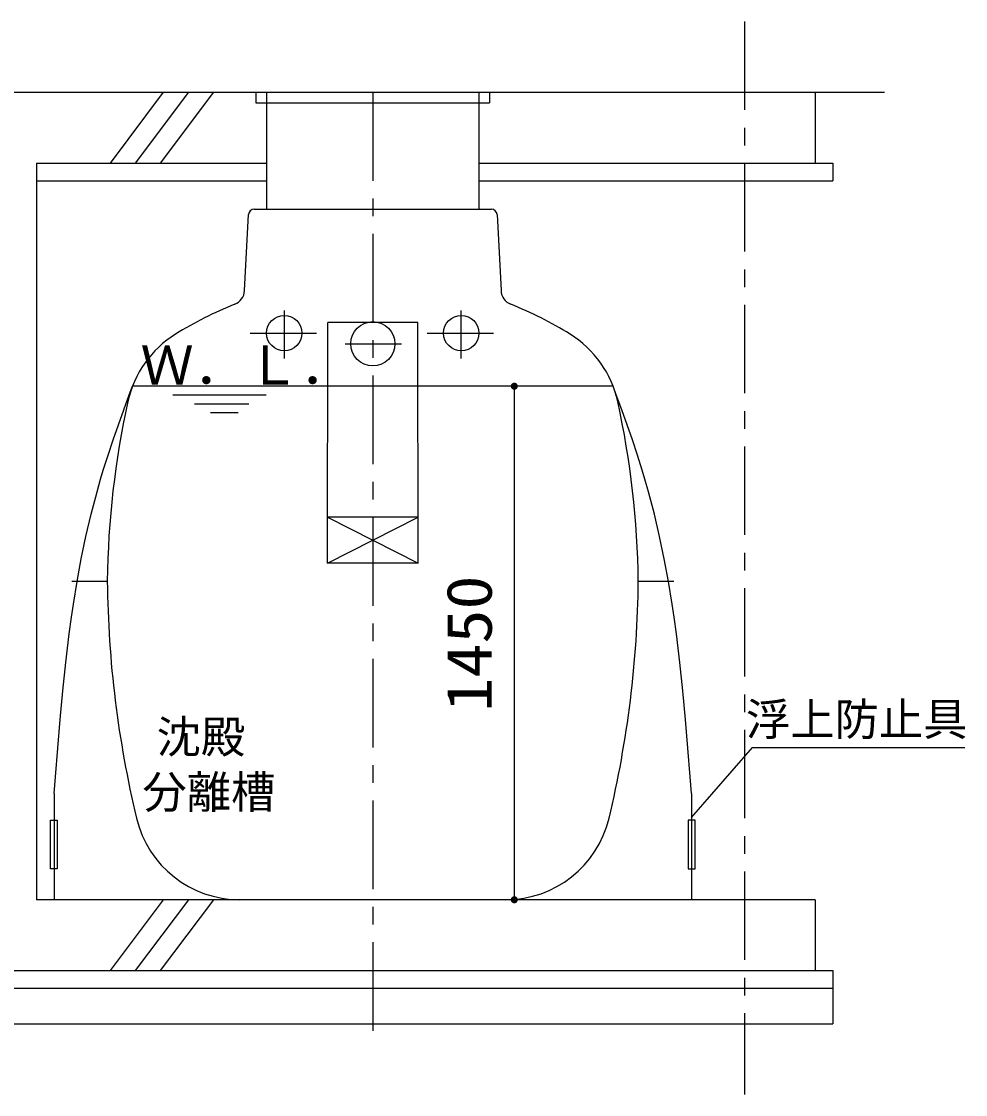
# Model space of a CAD drawing. Units: millimetres, scale not verified. Extents: x -14850 to 14850, y -10500 to 10500.
# Drawn here: x -1879 to 788, y -6173 to -3143 of the extents above; entities that cross this region are included whole.
import ezdxf
from ezdxf.enums import TextEntityAlignment as Align

# ---------------------------------------------------------------- set-up
doc = ezdxf.new("R2010")
doc.units = ezdxf.units.MM
doc.header["$LTSCALE"] = 50
doc.linetypes.add('CHAIN1', pattern=[8, 5, -1, 1, -1])
doc.layers.add('0-0_機器', color=3, linetype='Continuous', lineweight=25)
doc.layers.add('0-1_空気管', color=3, linetype='Continuous', lineweight=25)
doc.styles.add('ＭＳ ゴシック', font='')
doc.styles.get('ＭＳ ゴシック').set_extended_font_data('MS Gothic')

msp = doc.modelspace()

# ---------------------------------------------------------------- linework, layer by layer
at = {"layer": '0-0_機器', "color": 2, "linetype": 'CHAIN1'}
msp.add_line((163.19, -3143.07), (163.19, -6173.07), dxfattribs=at)
at = {"layer": '0-0_機器', "color": 2}
for p, q in [((-2474.64, -3343.07), (559.04, -3343.07)), ((-1627.6, -3543.07), (-1477.6, -3343.07)), ((-1556.89, -3543.07), (-1406.89, -3343.07)), ((-1486.18, -3543.07), (-1336.18, -3343.07)), ((-1216.81, -3343.07), (-1216.81, -3373.07)), ((-1186.81, -3343.07), (-1186.81, -3673.07)), ((-586.81, -3343.07), (-586.81, -3673.07)), ((-556.8, -3343.07), (-556.8, -3373.07)), ((363.19, -3343.07), (363.19, -3543.07)), ((-1216.81, -3373.07), (-556.8, -3373.07)), ((-1836.81, -3543.07), (-1836.81, -5623.07)), ((-1836.81, -3543.07), (-1186.81, -3543.07)), ((-1836.81, -3593.07), (-1186.81, -3593.07)), ((-586.81, -3593.07), (413.19, -3593.07)), ((-437.15, -4173.07), (-656.79, -4173.07)), ((-487.15, -4173.07), (-487.15, -5623.07)), ((363.19, -5623.07), (-1836.81, -5623.07)), ((-1627.6, -5823.07), (-1477.6, -5623.07)), ((-1556.89, -5823.07), (-1406.89, -5623.07)), ((-1486.18, -5823.07), (-1336.18, -5623.07)), ((363.19, -5623.07), (363.19, -5823.07)), ((-2186.81, -5823.07), (413.19, -5823.07)), ((413.19, -5823.07), (413.19, -5973.07)), ((-2186.81, -5873.07), (413.19, -5873.07))]:
    msp.add_line(p, q, dxfattribs=at)
at = {"layer": '0-0_機器', "linetype": 'CHAIN1'}
for p, q in [((-886.81, -3343.07), (-886.81, -6003.8)), ((-1136.81, -3959.07), (-1136.81, -4095.04)), ((-1233.25, -4023.07), (-1046.05, -4023.07)), ((-733.25, -4023.07), (-546.05, -4023.07)), ((-964.54, -4053.07), (-805.51, -4053.07))]:
    msp.add_line(p, q, dxfattribs=at)
at = {"layer": '0-0_機器'}
for p, q in [((-636.81, -4095.04), (-636.81, -3959.07)), ((-1015.08, -4673.07), (-1014.16, -3993.07)), ((-759.46, -3993.07), (-1014.16, -3993.07)), ((-758.53, -4673.07), (-759.46, -3993.07)), ((-207.94, -4173.07), (-1565.67, -4173.07)), ((-1188.17, -4198.07), (-1451.55, -4198.07)), ((-1390.03, -4223.07), (-1237.19, -4223.07)), ((-1266.99, -4248.07), (-1344.85, -4248.07)), ((-1015.08, -4673.07), (-758.71, -4543.07)), ((-758.53, -4673.07), (-1015.08, -4673.07)), ((-1736.81, -4723.07), (-1636.81, -4723.07)), ((-136.81, -4723.07), (-36.81, -4723.07))]:
    msp.add_line(p, q, dxfattribs=at)
at = {"layer": '0-0_機器', "color": 4}
for q in [(12.95, -5390.41), (785.43, -5193.49)]:
    msp.add_line((185.19, -5193.49), q, dxfattribs=at)
at = {"layer": '0-0_機器', "color": 7}
for p, q in [((-1786.81, -5323.07), (-1786.81, -5623.07)), ((13.19, -5323.07), (13.19, -5623.07)), ((-1797.69, -5398.51), (-1778.05, -5398.51)), ((-1797.69, -5536.06), (-1797.69, -5398.51)), ((-1778.05, -5398.51), (-1778.05, -5536.06)), ((-1778.05, -5536.06), (-1797.69, -5536.06))]:
    msp.add_line(p, q, dxfattribs=at)
at = {"layer": '0-0_機器', "color": 2}
for points in [[(-586.81, -3543.07), (413.19, -3543.07), (413.19, -3593.07)], [(-2186.81, -5823.07), (-2186.81, -5973.07), (413.19, -5973.07)]]:
    msp.add_lwpolyline(points, dxfattribs=at)
at = {"layer": '0-0_機器', "color": 7}
for points in [[(-1786.81, -5323.07), (-1783.24, -5276.11), (-1776.93, -5195.16), (-1770.17, -5114.26), (-1762.68, -5033.43), (-1754.17, -4952.69), (-1744.36, -4872.09), (-1737.96, -4825.41), (-1732.44, -4788.24), (-1721.98, -4724.29), (-1710.21, -4660.56), (-1697.02, -4597.14), (-1682.29, -4534.09), (-1665.89, -4471.5), (-1655.57, -4435.43), (-1648.03, -4410.44), (-1634.4, -4367.55), (-1620.1, -4324.87), (-1605.29, -4282.35), (-1590.09, -4239.95), (-1574.67, -4197.61), (-1565.67, -4173.07)], [(13.19, -5323.07), (9.63, -5276.11), (3.32, -5195.16), (-3.44, -5114.26), (-10.93, -5033.43), (-19.44, -4952.69), (-29.25, -4872.09), (-35.65, -4825.41), (-41.17, -4788.24), (-51.64, -4724.29), (-63.4, -4660.56), (-76.59, -4597.14), (-91.33, -4534.09), (-107.72, -4471.5), (-118.04, -4435.43), (-125.59, -4410.44), (-139.21, -4367.55), (-153.51, -4324.87), (-168.33, -4282.35), (-183.52, -4239.95), (-198.95, -4197.61), (-207.94, -4173.07)]]:
    msp.add_lwpolyline(points, dxfattribs=at)
at = {"layer": '0-0_機器'}
msp.add_lwpolyline([(-758.71, -4543.07), (-1014.9, -4543.07), (-758.53, -4673.07)], dxfattribs=at)
at = {"layer": '0-0_機器', "color": 7}
msp.add_lwpolyline([(4.43, -5398.51), (4.43, -5536.06), (24.08, -5536.06), (24.08, -5398.51)], close=True, dxfattribs=at)
at = {"layer": '0-0_機器'}
for centre, radius in [((-1136.81, -4023.07), 50), ((-886.81, -4053.07), 62.5), ((-636.81, -4023.07), 50)]:
    msp.add_circle(centre, radius, dxfattribs=at)
for centre, radius, start, end in [((-886.81, -4923.07), 1056, 111.67018, 121.84732), ((-886.81, -4923.07), 1056, 58.15266, 68.3298), ((-1285.72, -4280.88), 300, 121.84731, 167.60608), ((-487.9, -4280.88), 300, 12.39391, 58.15266), ((863.01, -4753.07), 2500, 167.60608, 179.31242), ((-2636.63, -4753.07), 2500, 0.68756, 12.39391), ((1363.04, -4693.07), 3000, 180.57295, 193.49339), ((-3136.66, -4693.07), 3000, 346.50659, 359.42703), ((-1262.43, -5323.07), 300, 193.49338, 270), ((-511.19, -5323.07), 300, 270, 346.50659)]:
    msp.add_arc(centre, radius, start, end, dxfattribs=at)
at = {"layer": '0-0_機器', "color": 5}
for points in [[(-497.13, -4172.44), (-487.15, -4173.07), (-497.15, -4173.07)], [(-497.15, -4173.07), (-487.15, -4173.07), (-497.07, -4174.32)], [(-496.97, -4171.2), (-487.15, -4173.07), (-497.13, -4172.44)], [(-497.07, -4174.32), (-487.15, -4173.07), (-496.84, -4175.56)], [(-496.97, -4171.2), (-487.15, -4163.07), (-487.15, -4173.07)], [(-496.66, -4169.98), (-487.15, -4163.07), (-496.97, -4171.2)], [(-496.84, -4175.56), (-487.15, -4173.07), (-496.45, -4176.75)], [(-496.2, -4168.81), (-487.15, -4163.07), (-496.66, -4169.98)], [(-496.45, -4176.75), (-487.15, -4173.07), (-495.91, -4177.89)], [(-495.59, -4167.71), (-487.15, -4163.07), (-496.2, -4168.81)], [(-495.91, -4177.89), (-487.15, -4173.07), (-495.24, -4178.95)], [(-494.86, -4166.7), (-487.15, -4163.07), (-495.59, -4167.71)], [(-495.24, -4178.95), (-487.15, -4173.07), (-494.44, -4179.92)], [(-494, -4165.78), (-487.15, -4163.07), (-494.86, -4166.7)], [(-494.44, -4179.92), (-487.15, -4173.07), (-493.53, -4180.78)], [(-493.03, -4164.98), (-487.15, -4163.07), (-494, -4165.78)], [(-493.53, -4180.78), (-487.15, -4173.07), (-492.51, -4181.51)], [(-491.97, -4164.31), (-487.15, -4163.07), (-493.03, -4164.98)], [(-492.51, -4181.51), (-487.15, -4173.07), (-491.41, -4182.12)], [(-490.83, -4163.77), (-487.15, -4163.07), (-491.97, -4164.31)], [(-491.41, -4182.12), (-487.15, -4173.07), (-490.24, -4182.58)], [(-489.64, -4163.38), (-487.15, -4163.07), (-490.83, -4163.77)], [(-490.24, -4182.58), (-487.15, -4173.07), (-487.15, -4183.07)], [(-488.4, -4163.15), (-487.15, -4163.07), (-489.64, -4163.38)], [(-487.15, -4163.07), (-477.15, -4173.07), (-487.15, -4173.07)], [(-487.15, -4163.07), (-477.23, -4171.82), (-477.15, -4173.07)], [(-487.15, -4163.07), (-477.47, -4170.58), (-477.23, -4171.82)], [(-487.15, -4163.07), (-477.85, -4169.39), (-477.47, -4170.58)], [(-487.15, -4163.07), (-478.39, -4168.25), (-477.85, -4169.39)], [(-487.15, -4163.07), (-479.06, -4167.19), (-478.39, -4168.25)], [(-487.15, -4163.07), (-479.86, -4166.23), (-479.06, -4167.19)], [(-487.15, -4163.07), (-480.78, -4165.37), (-479.86, -4166.23)], [(-487.15, -4163.07), (-481.79, -4164.63), (-480.78, -4165.37)], [(-487.15, -4163.07), (-482.89, -4164.02), (-481.79, -4164.63)], [(-487.15, -4163.07), (-484.06, -4163.56), (-482.89, -4164.02)], [(-487.15, -4163.07), (-485.28, -4163.25), (-484.06, -4163.56)], [(-486.52, -4163.09), (-485.28, -4163.25), (-487.15, -4163.07)], [(-487.15, -4173.07), (-485.9, -4182.99), (-487.15, -4183.07)], [(-487.15, -4173.07), (-484.66, -4182.76), (-485.9, -4182.99)], [(-487.15, -4173.07), (-483.47, -4182.37), (-484.66, -4182.76)], [(-487.15, -4173.07), (-482.33, -4181.83), (-483.47, -4182.37)], [(-487.15, -4173.07), (-481.27, -4181.16), (-482.33, -4181.83)], [(-487.15, -4173.07), (-480.31, -4180.36), (-481.27, -4181.16)], [(-487.15, -4173.07), (-479.45, -4179.44), (-480.31, -4180.36)], [(-487.15, -4173.07), (-478.71, -4178.43), (-479.45, -4179.44)], [(-487.15, -4173.07), (-478.1, -4177.33), (-478.71, -4178.43)], [(-487.15, -4173.07), (-477.64, -4176.16), (-478.1, -4177.33)], [(-487.15, -4173.07), (-477.33, -4174.94), (-477.64, -4176.16)], [(-487.15, -4173.07), (-477.17, -4173.7), (-477.33, -4174.94)], [(-477.15, -4173.07), (-477.17, -4173.7), (-487.15, -4173.07)], [(-490.24, -4182.58), (-487.15, -4183.07), (-489.03, -4182.89)], [(-489.03, -4182.89), (-487.15, -4183.07), (-487.78, -4183.05)], [(-497.13, -5622.44), (-487.15, -5623.07), (-497.15, -5623.07)], [(-497.15, -5623.07), (-487.15, -5623.07), (-497.07, -5624.32)], [(-496.97, -5621.2), (-487.15, -5623.07), (-497.13, -5622.44)], [(-497.07, -5624.32), (-487.15, -5623.07), (-496.84, -5625.56)], [(-496.97, -5621.2), (-487.15, -5613.07), (-487.15, -5623.07)], [(-496.66, -5619.98), (-487.15, -5613.07), (-496.97, -5621.2)], [(-496.84, -5625.56), (-487.15, -5623.07), (-496.45, -5626.75)], [(-496.2, -5618.81), (-487.15, -5613.07), (-496.66, -5619.98)], [(-496.45, -5626.75), (-487.15, -5623.07), (-495.91, -5627.89)], [(-495.59, -5617.71), (-487.15, -5613.07), (-496.2, -5618.81)], [(-495.91, -5627.89), (-487.15, -5623.07), (-495.24, -5628.95)], [(-494.86, -5616.7), (-487.15, -5613.07), (-495.59, -5617.71)], [(-495.24, -5628.95), (-487.15, -5623.07), (-494.44, -5629.92)], [(-494, -5615.78), (-487.15, -5613.07), (-494.86, -5616.7)], [(-494.44, -5629.92), (-487.15, -5623.07), (-493.53, -5630.78)], [(-493.03, -5614.98), (-487.15, -5613.07), (-494, -5615.78)], [(-493.53, -5630.78), (-487.15, -5623.07), (-492.51, -5631.51)], [(-491.97, -5614.31), (-487.15, -5613.07), (-493.03, -5614.98)], [(-492.51, -5631.51), (-487.15, -5623.07), (-491.41, -5632.12)], [(-490.83, -5613.77), (-487.15, -5613.07), (-491.97, -5614.31)], [(-491.41, -5632.12), (-487.15, -5623.07), (-490.24, -5632.58)], [(-489.64, -5613.38), (-487.15, -5613.07), (-490.83, -5613.77)], [(-490.24, -5632.58), (-487.15, -5623.07), (-489.03, -5632.89)], [(-488.4, -5613.15), (-487.15, -5613.07), (-489.64, -5613.38)], [(-489.03, -5632.89), (-487.15, -5623.07), (-487.15, -5633.07)], [(-489.03, -5632.89), (-487.15, -5633.07), (-487.78, -5633.05)], [(-487.15, -5613.07), (-477.15, -5623.07), (-487.15, -5623.07)], [(-487.15, -5613.07), (-477.23, -5621.82), (-477.15, -5623.07)], [(-487.15, -5613.07), (-477.47, -5620.58), (-477.23, -5621.82)], [(-487.15, -5613.07), (-477.85, -5619.39), (-477.47, -5620.58)], [(-487.15, -5613.07), (-478.39, -5618.25), (-477.85, -5619.39)], [(-487.15, -5613.07), (-479.06, -5617.19), (-478.39, -5618.25)], [(-487.15, -5613.07), (-479.86, -5616.23), (-479.06, -5617.19)], [(-487.15, -5613.07), (-480.78, -5615.37), (-479.86, -5616.23)], [(-487.15, -5613.07), (-481.79, -5614.63), (-480.78, -5615.37)], [(-487.15, -5613.07), (-482.89, -5614.02), (-481.79, -5614.63)], [(-487.15, -5613.07), (-484.06, -5613.56), (-482.89, -5614.02)], [(-487.15, -5613.07), (-485.28, -5613.25), (-484.06, -5613.56)], [(-487.15, -5613.07), (-486.52, -5613.09), (-485.28, -5613.25)], [(-487.15, -5623.07), (-485.9, -5632.99), (-487.15, -5633.07)], [(-487.15, -5623.07), (-484.66, -5632.76), (-485.9, -5632.99)], [(-487.15, -5623.07), (-483.47, -5632.37), (-484.66, -5632.76)], [(-487.15, -5623.07), (-482.33, -5631.83), (-483.47, -5632.37)], [(-487.15, -5623.07), (-481.27, -5631.16), (-482.33, -5631.83)], [(-487.15, -5623.07), (-480.31, -5630.36), (-481.27, -5631.16)], [(-487.15, -5623.07), (-479.45, -5629.44), (-480.31, -5630.36)], [(-487.15, -5623.07), (-478.71, -5628.43), (-479.45, -5629.44)], [(-487.15, -5623.07), (-478.1, -5627.33), (-478.71, -5628.43)], [(-487.15, -5623.07), (-477.64, -5626.16), (-478.1, -5627.33)], [(-487.15, -5623.07), (-477.33, -5624.94), (-477.64, -5626.16)], [(-487.15, -5623.07), (-477.17, -5623.7), (-477.33, -5624.94)], [(-477.15, -5623.07), (-477.17, -5623.7), (-487.15, -5623.07)]]:
    msp.add_solid(points, dxfattribs=at)
at = {"layer": '0-1_空気管'}
for p, q in [((-1249.06, -3903.12), (-1237.79, -3688.23)), ((-1221.82, -3673.07), (-551.8, -3673.07)), ((-535.82, -3688.23), (-524.56, -3903.12))]:
    msp.add_line(p, q, dxfattribs=at)
for centre, radius, start, end in [((-1221.82, -3689.07), 16, 90, 177), ((-551.8, -3689.07), 16, 3, 90), ((-1293, -3900.81), 44, 291.67018, 357), ((-480.62, -3900.81), 44, 182.99998, 248.3298)]:
    msp.add_arc(centre, radius, start, end, dxfattribs=at)

# ---------------------------------------------------------------- texts
at = {"layer": '0-0_機器', "color": 4, "style": 'ＭＳ ゴシック'}
for s, height, p in [('Ｗ．Ｌ．', 110, (-1542.91, -4201.3)), ('浮上防止具', 91.79, (167.27, -5186.85)), ('沈殿', 91.79, (-1497.55, -5236.4)), ('分離槽', 91.79, (-1537.55, -5392.4))]:
    msp.add_text(s, height=height, dxfattribs=at).set_placement(p, align=Align.BOTTOM_LEFT)
at = {"layer": '0-0_機器', "color": 4, "style": 'ＭＳ ゴシック', "width": 1.1}
msp.add_text('1450', height=128.4, rotation=90, dxfattribs=at).set_placement((-512.15, -5091.82), align=Align.BOTTOM_LEFT)

doc.saveas('drawing.dxf')
